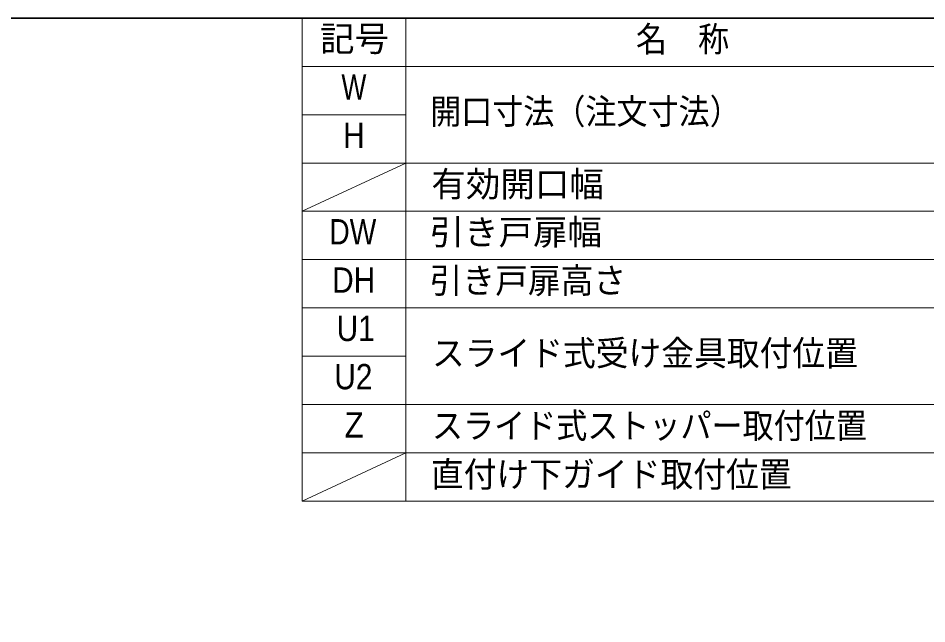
# Model space of a CAD drawing. Units: millimetres, scale not verified. Extents: x -6062 to 6062, y -3045 to 3045.
# Drawn here: x -49 to 1268, y 1892 to 2770 of the extents above; entities that cross this region are included whole.
import ezdxf
from ezdxf.enums import TextEntityAlignment as Align

# ---------------------------------------------------------------- set-up
doc = ezdxf.new("R2010")
doc.units = ezdxf.units.MM
doc.header["$LTSCALE"] = 20
doc.layers.add('0-6_1図面枠', color=7, linetype='Continuous', lineweight=15)
doc.styles.add('ＭＳ Ｐゴシック', font='')
doc.styles.get('ＭＳ Ｐゴシック').set_extended_font_data('MS PGothic')

# ---------------------------------------------------------------- blocks, each defined once
blk = doc.blocks.new('グループ-28')
at = {"layer": '0-6_1図面枠', "lineweight": 35}
blk.add_lwpolyline([(-80000, 55400), (80000, 55400), (80000, -55400), (-80000, -55400)], close=True, dxfattribs=at)
blk = doc.blocks.new('図面枠')
at = {"layer": '0-6_1図面枠'}
blk.add_blockref('グループ-28', (0, 0), dxfattribs=at)

msp = doc.modelspace()

# ---------------------------------------------------------------- linework, layer by layer
at = {"layer": '0-6_1図面枠'}
for p, q in [((512.5, 2770), (512.5, 2070)), ((2212.5, 2700), (362.5, 2700)), ((512.5, 2630), (362.5, 2630)), ((512.5, 2560), (362.5, 2490)), ((2212.5, 2560), (362.5, 2560)), ((2212.5, 2490), (362.5, 2490)), ((2212.5, 2420), (362.5, 2420)), ((2212.5, 2420), (362.5, 2420)), ((2212.5, 2350), (362.5, 2350)), ((512.5, 2280), (362.5, 2280)), ((2212.5, 2210), (362.5, 2210)), ((512.5, 2140), (362.5, 2070)), ((2212.5, 2140), (362.5, 2140))]:
    msp.add_line(p, q, dxfattribs=at)
msp.add_lwpolyline([(362.5, 2770), (2212.5, 2770), (2212.5, 2070), (362.5, 2070)], close=True, dxfattribs=at)

# ---------------------------------------------------------------- block references
at = {"layer": '0-6_1図面枠', "xscale": 0.05, "yscale": 0.05}
msp.add_blockref('図面枠', (-1787.5, 0), dxfattribs=at)

# ---------------------------------------------------------------- texts
at = {"layer": '0-6_1図面枠', "style": 'ＭＳ Ｐゴシック'}
for s, p in [('記号', (388.23, 2710.85)), ('有効開口幅', (549.79, 2500.19)), ('引き戸扉幅', (547.12, 2430.56))]:
    msp.add_text(s, height=36.66, dxfattribs=at).set_placement(p, align=Align.BOTTOM_LEFT)
for s, height, width, p in [('名\u3000称', 36.69, 0.9, (846.3, 2710.27)), ('W', 36.69, 0.8, (419.25, 2641.03)), ('開口寸法（注文寸法）', 36.69, 0.9, (547.9, 2605.46)), ('H', 36.69, 0.9, (421.75, 2571.03)), ('DW', 36.69, 0.85, (401.85, 2431.03)), ('引き戸扉高さ', 36.66, 0.95, (547.12, 2360.37)), ('DH', 36.69, 0.9, (405.89, 2361.03)), ('U1', 36.69, 0.9, (412.35, 2290.95)), ('スライド式受け金具取付位置', 36.66, 0.95, (550.57, 2255.17)), ('U2', 36.69, 0.9, (408.98, 2221.03)), ('スライド式ストッパー取付位置', 36.69, 0.9, (550.57, 2149.98)), ('Z', 36.69, 0.95, (423.77, 2151.03)), ('直付け下ガイド取付位置', 36.69, 0.95, (549.05, 2079.41))]:
    msp.add_text(s, height=height, dxfattribs=dict(at, width=width)).set_placement(p, align=Align.BOTTOM_LEFT)

doc.saveas('drawing.dxf')
